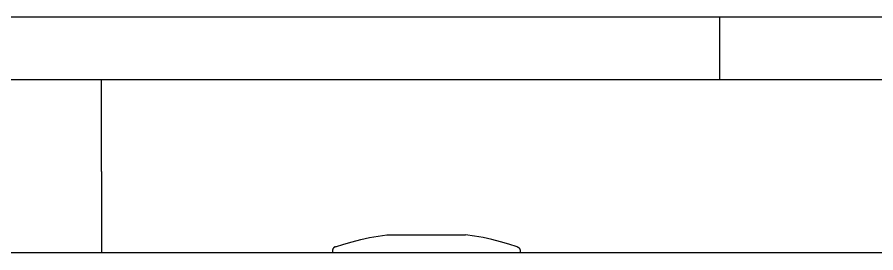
# Model space of a CAD drawing. Header units: millimetres. Extents: x 974 to 5700, y -47 to 3256.
# Drawn here: x 2739.88 to 2781.07, y 2700.38 to 2711.69 of the extents above; entities that cross this region are included whole.
import ezdxf

# ---------------------------------------------------------------- set-up
doc = ezdxf.new("R2010")
doc.units = ezdxf.units.MM
doc.header["$MEASUREMENT"] = 0
doc.layers.add('Utwórz2D linie widoczne', color=7, linetype='Continuous', true_color=0x000000)

msp = doc.modelspace()

# ---------------------------------------------------------------- linework, layer by layer
at = {"layer": 'Utwórz2D linie widoczne'}
for p, q in [((2773.58, 2711.686), (2480.056, 2711.686)), ((2819.818, 2711.686), (2773.58, 2711.686)), ((2773.58, 2708.686), (2773.58, 2711.686)), ((2773.58, 2708.686), (2480.056, 2708.686)), ((2743.929, 2704.286), (2743.929, 2708.686)), ((2819.818, 2708.686), (2773.58, 2708.686)), ((2743.929, 2704.286), (2743.929, 2700.382)), ((2755.545, 2700.8), (2755.954, 2700.916)), ((2755.954, 2700.916), (2756.365, 2701.019)), ((2756.365, 2701.019), (2756.78, 2701.11)), ((2756.78, 2701.11), (2757.197, 2701.188)), ((2757.197, 2701.188), (2757.617, 2701.252)), ((2757.625, 2701.252), (2759.504, 2701.252)), ((2759.504, 2701.252), (2761.391, 2701.252)), ((2761.811, 2701.188), (2761.391, 2701.252)), ((2762.228, 2701.11), (2761.811, 2701.188)), ((2762.643, 2701.019), (2762.228, 2701.11)), ((2763.055, 2700.916), (2762.643, 2701.019)), ((2763.463, 2700.8), (2763.055, 2700.916)), ((2755.005, 2700.496), (2755.004, 2700.489)), ((2755.006, 2700.51), (2755.005, 2700.503)), ((2755.005, 2700.503), (2755.005, 2700.496)), ((2755.007, 2700.517), (2755.006, 2700.51)), ((2755.008, 2700.524), (2755.007, 2700.517)), ((2755.01, 2700.53), (2755.008, 2700.524)), ((2755.012, 2700.537), (2755.01, 2700.53)), ((2755.014, 2700.544), (2755.012, 2700.537)), ((2755.016, 2700.55), (2755.014, 2700.544)), ((2755.018, 2700.557), (2755.016, 2700.55)), ((2755.021, 2700.563), (2755.018, 2700.557)), ((2755.024, 2700.569), (2755.021, 2700.563)), ((2755.027, 2700.576), (2755.024, 2700.569)), ((2755.031, 2700.582), (2755.027, 2700.576)), ((2755.034, 2700.588), (2755.031, 2700.582)), ((2755.038, 2700.593), (2755.034, 2700.588)), ((2755.042, 2700.599), (2755.038, 2700.593)), ((2755.046, 2700.605), (2755.042, 2700.599)), ((2755.05, 2700.61), (2755.046, 2700.605)), ((2755.055, 2700.615), (2755.05, 2700.61)), ((2755.059, 2700.62), (2755.055, 2700.615)), ((2755.064, 2700.625), (2755.059, 2700.62)), ((2755.069, 2700.63), (2755.064, 2700.625)), ((2755.075, 2700.635), (2755.069, 2700.63)), ((2755.08, 2700.639), (2755.075, 2700.635)), ((2755.085, 2700.643), (2755.08, 2700.639)), ((2755.091, 2700.647), (2755.085, 2700.643)), ((2755.097, 2700.651), (2755.091, 2700.647)), ((2755.103, 2700.655), (2755.097, 2700.651)), ((2755.109, 2700.658), (2755.103, 2700.655)), ((2755.115, 2700.661), (2755.109, 2700.658)), ((2755.121, 2700.664), (2755.115, 2700.661)), ((2755.128, 2700.667), (2755.121, 2700.664)), ((2755.134, 2700.67), (2755.128, 2700.667)), ((2755.141, 2700.672), (2755.134, 2700.67)), ((2755.141, 2700.672), (2755.545, 2700.8)), ((2763.868, 2700.672), (2763.463, 2700.8)), ((2763.868, 2700.672), (2763.874, 2700.67)), ((2763.874, 2700.67), (2763.881, 2700.667)), ((2763.881, 2700.667), (2763.887, 2700.664)), ((2763.887, 2700.664), (2763.893, 2700.661)), ((2763.893, 2700.661), (2763.899, 2700.658)), ((2763.899, 2700.658), (2763.905, 2700.655)), ((2763.905, 2700.655), (2763.911, 2700.651)), ((2763.911, 2700.651), (2763.917, 2700.647)), ((2763.917, 2700.647), (2763.923, 2700.643)), ((2763.923, 2700.643), (2763.928, 2700.639)), ((2763.928, 2700.639), (2763.934, 2700.635)), ((2763.934, 2700.635), (2763.939, 2700.63)), ((2763.939, 2700.63), (2763.944, 2700.625)), ((2763.944, 2700.625), (2763.949, 2700.62)), ((2763.949, 2700.62), (2763.953, 2700.615)), ((2763.953, 2700.615), (2763.958, 2700.61)), ((2763.958, 2700.61), (2763.962, 2700.605)), ((2763.962, 2700.605), (2763.966, 2700.599)), ((2763.966, 2700.599), (2763.97, 2700.593)), ((2763.97, 2700.593), (2763.974, 2700.588)), ((2763.974, 2700.588), (2763.978, 2700.582)), ((2763.978, 2700.582), (2763.981, 2700.576)), ((2763.981, 2700.576), (2763.984, 2700.569)), ((2763.984, 2700.569), (2763.987, 2700.563)), ((2763.987, 2700.563), (2763.99, 2700.557)), ((2763.99, 2700.557), (2763.992, 2700.55)), ((2763.992, 2700.55), (2763.994, 2700.544)), ((2763.994, 2700.544), (2763.996, 2700.537)), ((2763.996, 2700.537), (2763.998, 2700.53)), ((2763.998, 2700.53), (2764, 2700.524)), ((2764, 2700.524), (2764.001, 2700.517)), ((2764.001, 2700.517), (2764.002, 2700.51)), ((2764.002, 2700.51), (2764.003, 2700.503)), ((2764.003, 2700.503), (2764.004, 2700.496)), ((2764.004, 2700.496), (2764.004, 2700.489)), ((2786.365, 2700.382), (2467.271, 2700.382)), ((2755.004, 2700.489), (2755.004, 2700.482)), ((2755.004, 2700.482), (2755.004, 2700.382)), ((2764.004, 2700.489), (2764.004, 2700.482)), ((2764.004, 2700.482), (2764.004, 2700.382))]:
    msp.add_line(p, q, dxfattribs=at)

doc.saveas('drawing.dxf')
